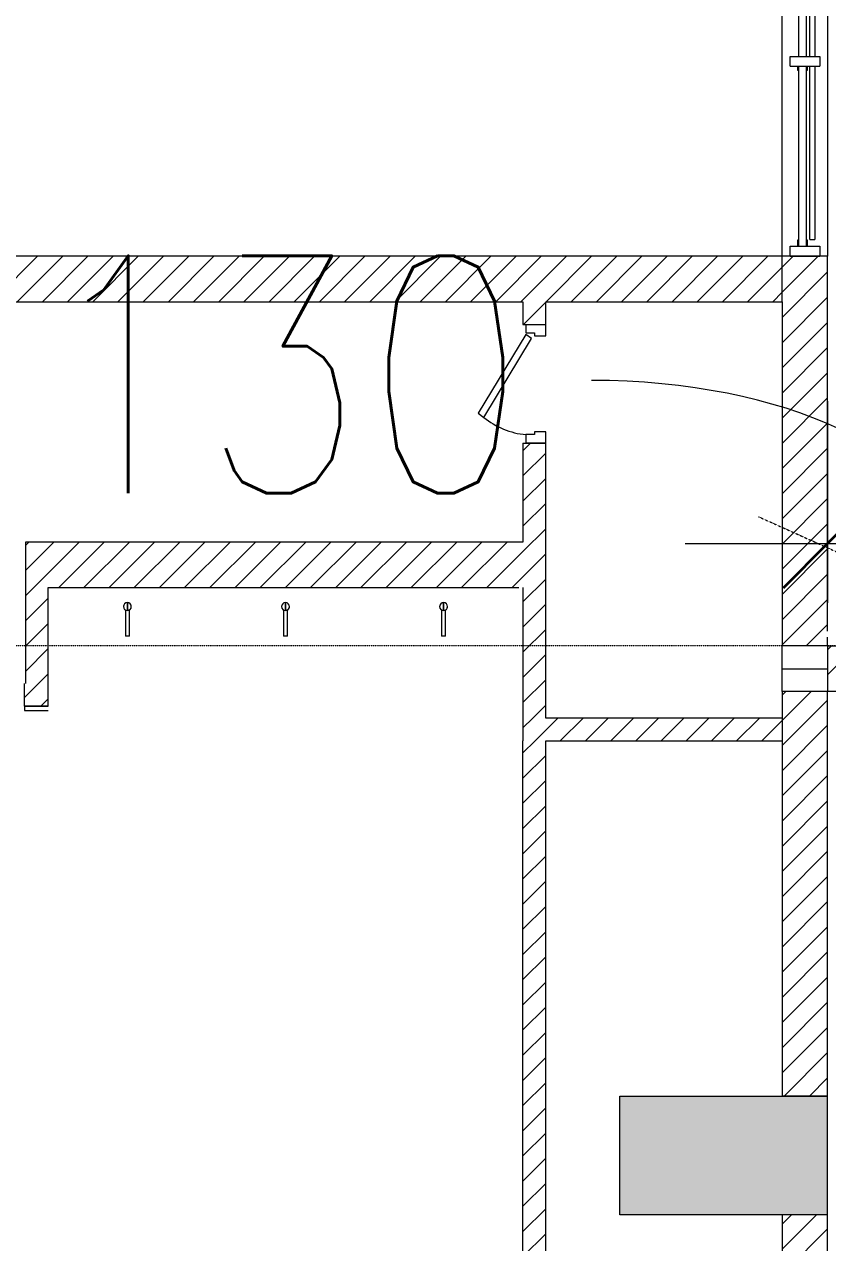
# Model space of a CAD drawing. Header units: millimetres. Extents: x -106145 to 154907, y -84585 to 152038.
# Drawn here: x 117329 to 121389, y 57934 to 64092 of the extents above; entities that cross this region are included whole.
import ezdxf

# ---------------------------------------------------------------- set-up
doc = ezdxf.new("R2010")
doc.units = ezdxf.units.MM
doc.linetypes.add('Cut Out Line _2_', pattern=[2, 1, -1])
for name, color, linetype, lineweight in [('A-ANNO-DIMS', 7, 'Continuous', 9), ('A-ANNO-DIMS-300', 7, 'Continuous', 9), ('A-DOOR', 7, 'Continuous', 5), ('A-DOOR-FRAM', 7, 'Continuous', 9), ('A-FLOR-HRAL', 7, 'Continuous', 5), ('A-GLAZ-CURT', 7, 'Continuous', 5), ('A-GLAZ-CWMG', 7, 'Continuous', 5), ('A-WALL', 7, 'Continuous', 5), ('A-WALL-PATT', 7, 'Continuous', 5), ('P-SANR-FIXT', 7, 'Continuous', 5), ('S-COLS', 7, 'Continuous', 5)]:
    doc.layers.add(name, color=color, linetype=linetype, lineweight=lineweight)
doc.layers.add('A-DETL', color=7, linetype='Continuous', lineweight=5, true_color=0x00a600)
doc.styles.add('RomanS', font='romans__.ttf', dxfattribs={"width": 0.8, "height": 1200})
doc.dimstyles.new('Diagonal_-_4_mm_RomanS_1', dxfattribs={"dimscale": 304.8, "dimtxt": 1219.023462, "dimasz": 1.476378, "dimexe": 0.984252, "dimexo": 0.0625, "dimgap": 0.19685, "dimtad": 1, "dimdec": 0, "dimzin": 0, "dimdsep": 46, "dimtxsty": 'RomanS', "dimblk1": 'OBLIQUE', "dimblk2": 'OBLIQUE', "dimsah": 1, "dimcen": 0.09, "dimdle": 2.362205, "dimazin": 0, "dimtfac": 1, "dimtdec": 4, "dimtix": 1, "dimtmove": 1, "dimatfit": 3, "dimfxl": 2.362205, "dimfxlon": 1, "dimtvp": 1, "dimtolj": 1, "dimtzin": 0, "dimarcsym": 2})
pattern_1 = [(45, (0, 0), (-63.63961, 63.63961), [])]

# ---------------------------------------------------------------- blocks, each defined once
blk = doc.blocks.new('TAPWARE_boiling-chilled_water_unit - HYTP-029-8403409-Site Plan -MAIN')
at = {"layer": 'P-SANR-FIXT', "color": 254, "true_color": 0xdddddd}
for p, q in [((0, 520), (0, 480)), ((0, 480), (0, 520)), ((10, 350), (-10, 350))]:
    blk.add_line(p, q, dxfattribs=at)
for start, end in [(90, 270), (164.65134, 180), (119.65134, 135), (270, 90), (315, 0)]:
    blk.add_arc((0, 500), 20, start, end, dxfattribs=at)
for points in [[(-6.3, 481), (-7.6, 481.4), (-8.8, 482), (-10, 482.7)], [(-10, 482.7), (-10, 473), (-10, 452.5), (-10, 419.4), (-10, 384.9), (-10, 361.6), (-10, 350)], [(10, 350), (10, 361.6), (10, 384.9), (10, 419.4), (10, 452.5), (10, 473), (10, 482.7)]]:
    blk.add_open_spline(points, degree=3, dxfattribs=at)
blk.add_open_spline([(10, 482.7), (8.2, 481.7), (5.6, 480.6), (2.8, 480.2), (2.1, 480.1)], degree=3, knots=[-1, -1, -1, -1, -0.7, -0.6, -0.6, -0.6, -0.6], dxfattribs=at)
blk = doc.blocks.new('Single Panel Flush Door - SHD_0_6-3398559-Site Plan -MAIN')
at = {"layer": 'A-DOOR', "color": 254, "true_color": 0xdddddd}
for p, q in [((-229.1, -14.4), (-250, -42.5)), ((-250, -42.5), (148.7, -283.1)), ((169.6, -255), (-229.1, -14.4)), ((148.7, -283.1), (169.6, -255))]:
    blk.add_line(p, q, dxfattribs=at)
blk.add_arc((-135.4, -5.4), 394.1, 320.69977, 354.59456, dxfattribs=at)
at = {"layer": 'A-DOOR-FRAM', "color": 254, "true_color": 0xdddddd}
for p, q in [((-300, -42.5), (-300, 57.5)), ((-242, 57.5), (-300, 57.5)), ((-257, -42.5), (-257, 0.5)), ((-257, 0.5), (-242, 0.5)), ((-242, 0.5), (-242, 57.5)), ((242, 57.5), (242, 0.5)), ((300, 57.5), (242, 57.5)), ((242, 0.5), (257, 0.5)), ((257, 0.5), (257, -42.5)), ((300, 57.5), (300, -42.5)), ((-300, -42.5), (-257, -42.5)), ((257, -42.5), (300, -42.5))]:
    blk.add_line(p, q, dxfattribs=at)
blk = doc.blocks.new('GLASS BUMP5 - GLASS BUMP-13435025-Site Plan -MAIN')
at = {"layer": 'A-FLOR-HRAL', "color": 254, "true_color": 0xdddddd}
for p, q in [((121237.2, 67550.7), (121237.2, 67505.1)), ((121242.2, 67550.7), (121237.2, 67550.7)), ((121237.2, 67545.7), (121237.2, 67505.1)), ((121242.2, 67545.7), (121237.2, 67545.7)), ((121242.2, 67555.1), (121242.2, 67505.1)), ((121282.2, 67505.1), (121282.2, 67555.1)), ((121287.2, 67550.7), (121282.2, 67550.7)), ((121287.2, 67545.7), (121282.2, 67545.7)), ((121287.2, 67505.1), (121287.2, 67550.7)), ((121287.2, 67505.1), (121287.2, 67545.7)), ((121242.2, 67455.1), (121242.2, 66630.1)), ((121282.2, 66630.1), (121282.2, 67455.1)), ((121237.2, 66636.7), (121237.2, 66630.1)), ((121242.2, 66636.7), (121237.2, 66636.7)), ((121287.2, 66636.7), (121282.2, 66636.7)), ((121287.2, 66630.1), (121287.2, 66636.7)), ((121242.2, 66580.1), (121242.2, 65730.1)), ((121282.2, 65730.1), (121282.2, 66580.1)), ((121237.2, 65677.7), (121242.2, 65677.7)), ((121242.2, 65680.1), (121242.2, 64830.1)), ((121282.2, 64830.1), (121282.2, 65680.1)), ((121282.2, 65677.7), (121287.2, 65677.7)), ((121237.2, 64780.1), (121237.2, 64768.7)), ((121242.2, 64780.1), (121242.2, 63930.1)), ((121282.2, 63930.1), (121282.2, 64780.1)), ((121287.2, 64768.7), (121287.2, 64780.1)), ((121237.2, 64768.7), (121242.2, 64768.7)), ((121282.2, 64768.7), (121287.2, 64768.7)), ((121237.2, 63880.1), (121237.2, 63859.7)), ((121237.2, 63859.7), (121242.2, 63859.7)), ((121242.2, 63880.1), (121242.2, 62970.1)), ((121282.2, 62970.1), (121282.2, 63880.1)), ((121282.2, 63859.7), (121287.2, 63859.7)), ((121287.2, 63859.7), (121287.2, 63880.1)), ((121237.2, 63000.7), (121237.2, 62970.1)), ((121242.2, 63000.7), (121237.2, 63000.7)), ((121287.2, 63000.7), (121282.2, 63000.7)), ((121287.2, 62970.1), (121287.2, 63000.7))]:
    blk.add_line(p, q, dxfattribs=at)
blk = doc.blocks.new('Rectangular Mullion - 50 x 150mm-15568152-Site Plan -MAIN')
at = {"layer": 'A-GLAZ-CWMG', "color": 254, "lineweight": 18, "true_color": 0xdddddd}
for p, q in [((0, 75), (-50, 75)), ((-50, 75), (-50, -75)), ((0, 75), (0, -75)), ((-50, -75), (0, -75))]:
    blk.add_line(p, q, dxfattribs=at)
blk = doc.blocks.new('System Panel - Glazed-15715367-Site Plan -MAIN')
at = {"layer": 'A-GLAZ-CURT', "color": 254, "lineweight": 9, "true_color": 0xdddddd}
for p, q in [((-425, 49.5), (425, 49.5)), ((-425, 24.5), (-425, 49.5)), ((425, 24.5), (-425, 24.5)), ((425, 24.5), (425, 49.5))]:
    blk.add_line(p, q, dxfattribs=at)
blk = doc.blocks.new('System Panel - Glazed-15715652-Site Plan -MAIN')
at = {"layer": 'A-GLAZ-CURT', "color": 254, "lineweight": 9, "true_color": 0xdddddd}
for p, q in [((-437.5, 49.5), (437.5, 49.5)), ((-437.5, 24.5), (-437.5, 49.5)), ((437.5, 24.5), (-437.5, 24.5)), ((437.5, 24.5), (437.5, 49.5))]:
    blk.add_line(p, q, dxfattribs=at)
blk = doc.blocks.new('Rectangular Mullion - 50 x 150mm-15568150-Site Plan -MAIN')
at = {"layer": 'A-GLAZ-CWMG', "color": 254, "lineweight": 18, "true_color": 0xdddddd}
for p, q in [((25, 75), (-25, 75)), ((-25, 75), (-25, -75)), ((25, 75), (25, -75)), ((-25, -75), (25, -75))]:
    blk.add_line(p, q, dxfattribs=at)
blk = doc.blocks.new('MM-HOSPITAL BLOCK-C_2022_11_01_Facade reworking_rvt-1-Site Plan -MAIN')
at = {"layer": 'A-WALL-PATT', "true_color": 0xaaaaaa}
h = blk.add_hatch(dxfattribs=at)
h.set_pattern_fill('FP_10', color=253, style=0, pattern_type=2)
h.set_pattern_definition(pattern_1)
h.paths.add_polyline_path([(121158.7, 62690.1), (121158.7, 62920.1), (114443.7, 62920.1), (114443.7, 62690.1), (121104.7, 62690.1)], flags=0)
h = blk.add_hatch(dxfattribs=at)
h.set_pattern_fill('FP_10', color=253, style=0, pattern_type=2)
h.set_pattern_definition(pattern_1)
h.paths.add_polyline_path([(121388.7, 60950.1), (121388.7, 62920.1), (121158.7, 62920.1), (121158.7, 60950.1), (121351.2, 60950.1)], flags=0)
h = blk.add_hatch(dxfattribs=at)
h.set_pattern_fill('FP_10', color=253, style=0, pattern_type=2)
h.set_pattern_definition(pattern_1)
h.paths.add_polyline_path([(119848.7, 60586), (119963.7, 60586), (119963.7, 61975.1), (119848.7, 61975.1), (119848.7, 61245.1)], flags=0)
h.paths.add_polyline_path([(119848.7, 62575.1), (119963.7, 62575.1), (119963.7, 62690.1), (119848.7, 62690.1), (119848.7, 62669.1)], flags=0)
h = blk.add_hatch(dxfattribs=at)
h.set_pattern_fill('FP_10', color=253, style=0, pattern_type=2)
h.set_pattern_definition(pattern_1)
h.paths.add_polyline_path([(117333.7, 60760.1), (117448.7, 60760.1), (117448.7, 61475.1), (117333.7, 61475.1)], flags=0)
h = blk.add_hatch(dxfattribs=at)
h.set_pattern_fill('FP_10', color=253, style=0, pattern_type=2)
h.set_pattern_definition(pattern_1)
h.paths.add_polyline_path([(119827.7, 61245.1), (119848.7, 61245.1), (119848.7, 61475.1), (117448.7, 61475.1), (117448.7, 61245.1), (119529.5, 61245.1)], flags=0)
h = blk.add_hatch(dxfattribs=at)
h.set_pattern_fill('FP_10', color=253, style=0, pattern_type=2)
h.set_pattern_definition(pattern_1)
h.paths.add_polyline_path([(121388.7, 60720.1), (122288.7, 60720.1), (122288.7, 60950.1), (121388.7, 60950.1), (121388.7, 60764.9)], flags=0)
h = blk.add_hatch(dxfattribs=at)
h.set_pattern_fill('FP_10', color=253, style=0, pattern_type=2)
h.set_pattern_definition(pattern_1)
h.paths.add_polyline_path([(115653.7, 60645.1), (116578.7, 60645.1), (116578.7, 60760.1), (115653.7, 60760.1)], flags=0)
h.paths.add_polyline_path([(117448.7, 60645.1), (117448.7, 60760.1), (117328.7, 60760.1), (117328.7, 60645.1), (117429.1, 60645.1)], flags=0)
h = blk.add_hatch(dxfattribs=at)
h.set_pattern_fill('FP_10', color=253, style=0, pattern_type=2)
h.set_pattern_definition(pattern_1)
h.paths.add_polyline_path([(121388.7, 58675.1), (121388.7, 60720.1), (121158.7, 60720.1), (121158.7, 58675.1)], flags=0)
h = blk.add_hatch(dxfattribs=at)
h.set_pattern_fill('FP_10', color=253, style=0, pattern_type=2)
h.set_pattern_definition(pattern_1)
h.paths.add_polyline_path([(119848.7, 60471), (121158.7, 60471), (121158.7, 60586), (119848.7, 60586)], flags=0)
h = blk.add_hatch(dxfattribs=at)
h.set_pattern_fill('FP_10', color=253, style=0, pattern_type=2)
h.set_pattern_definition(pattern_1)
h.paths.add_polyline_path([(119963.7, 57595.1), (119963.7, 60471), (119848.7, 60471), (119848.7, 57595.1)], flags=0)
h = blk.add_hatch(dxfattribs=at)
h.set_pattern_fill('FP_10', color=253, style=0, pattern_type=2)
h.set_pattern_definition(pattern_1)
h.paths.add_polyline_path([(121158.7, 57400.1), (121388.7, 57400.1), (121388.7, 58075.1), (121158.7, 58075.1), (121158.7, 57430.1)], flags=0)
at = {"layer": 'S-COLS', "true_color": 0xd4d4d4}
blk.add_hatch(color=254, dxfattribs=at).paths.add_polyline_path([(120338.7, 58075.1), (121388.7, 58075.1), (121388.7, 58675.1), (120338.7, 58675.1)], flags=0)
at = {"layer": 'A-WALL', "color": 254, "true_color": 0xdddddd}
for p, q in [((121158.7, 62920.1), (121158.7, 67555.1)), ((121388.7, 67505.1), (121388.7, 62920.1)), ((121158.7, 62690.1), (121158.7, 62920.1)), ((119848.7, 62669.1), (119848.7, 62575.1)), ((119848.7, 61975.1), (119848.7, 61496.1)), ((117333.7, 61475.1), (117333.7, 60760.1)), ((117469.7, 61245.1), (119827.7, 61245.1)), ((119848.7, 61245.1), (119848.7, 60586)), ((121158.7, 60835.1), (121158.7, 60950.1)), ((121158.7, 60720.1), (121158.7, 60835.1)), ((121158.7, 60835.1), (121388.7, 60835.1))]:
    blk.add_line(p, q, dxfattribs=at)
at = {"layer": 'A-WALL', "color": 254, "lineweight": 18, "true_color": 0xdddddd}
for p, q in [((121158.7, 62920.1), (114443.7, 62920.1)), ((121388.7, 62920.1), (121158.7, 62920.1)), ((121388.7, 61025.1), (121388.7, 62920.1)), ((116573.7, 62690.1), (119848.7, 62690.1)), ((119848.7, 62690.1), (119848.7, 62669.1)), ((119963.7, 62690.1), (121158.7, 62690.1)), ((119963.7, 62575.1), (119963.7, 62690.1)), ((121158.7, 62690.1), (121158.7, 60950.1)), ((119848.7, 62575.1), (119963.7, 62575.1)), ((119848.7, 61975.1), (119963.7, 61975.1)), ((119963.7, 60586), (119963.7, 61975.1)), ((117448.7, 61475.1), (117333.7, 61475.1)), ((119848.7, 61475.1), (117448.7, 61475.1)), ((119848.7, 61496.1), (119848.7, 61475.1)), ((117448.7, 60760.1), (117448.7, 61245.1)), ((117448.7, 61245.1), (117469.7, 61245.1)), ((121388.7, 60950.1), (121388.7, 60995.1)), ((121388.7, 60950.1), (121158.7, 60950.1)), ((121388.7, 60950.1), (121388.7, 60720.1)), ((117328.7, 60645.1), (117328.7, 60760.1)), ((117448.7, 60645.1), (117448.7, 60760.1)), ((121158.7, 60720.1), (121158.7, 58675.1)), ((121388.7, 60720.1), (121158.7, 60720.1)), ((121388.7, 58675.1), (121388.7, 60720.1)), ((117328.7, 60645.1), (117448.7, 60645.1)), ((117448.7, 60645.1), (117328.7, 60645.1)), ((117328.7, 60645.1), (117328.7, 60624.1)), ((117328.7, 60624.1), (117448.7, 60624.1)), ((119848.7, 60586), (119848.7, 60471)), ((121158.7, 60586), (119963.7, 60586)), ((121158.7, 60586), (121158.7, 60471)), ((119848.7, 57595.1), (119848.7, 60471)), ((119963.7, 60471), (121158.7, 60471)), ((119963.7, 57595.1), (119963.7, 60471)), ((121388.7, 58675.1), (121158.7, 58675.1)), ((121158.7, 58075.1), (121158.7, 57595.1)), ((121388.7, 58075.1), (121158.7, 58075.1)), ((121388.7, 57705.1), (121388.7, 58075.1))]:
    blk.add_line(p, q, dxfattribs=at)
at = {"layer": 'A-WALL', "color": 253, "lineweight": 18, "true_color": 0xaaaaaa}
for p, q in [((121388.7, 60950.1), (122288.7, 60950.1)), ((122288.7, 60720.1), (121388.7, 60720.1))]:
    blk.add_line(p, q, dxfattribs=at)
at = {"layer": 'S-COLS', "color": 254, "true_color": 0xdddddd}
for p, q in [((120338.7, 58075.1), (120338.7, 58675.1)), ((120338.7, 58675.1), (121388.7, 58675.1)), ((121388.7, 58075.1), (121388.7, 58675.1)), ((121388.7, 58075.1), (120338.7, 58075.1))]:
    blk.add_line(p, q, dxfattribs=at)
at = {"color": 253, "lineweight": 5, "true_color": 0xaaaaaa}
for name, p in [('GLASS BUMP5 - GLASS BUMP-13435025-Site Plan -MAIN', (0, 0)), ('TAPWARE_boiling-chilled_water_unit - HYTP-029-8403409-Site Plan -MAIN', (117849.3, 60649.1)), ('TAPWARE_boiling-chilled_water_unit - HYTP-029-8403409-Site Plan -MAIN', (118648.7, 60649.1)), ('TAPWARE_boiling-chilled_water_unit - HYTP-029-8403409-Site Plan -MAIN', (119447.7, 60649.1))]:
    blk.add_blockref(name, p, dxfattribs=at)
at = {"color": 253, "lineweight": 5, "true_color": 0xaaaaaa, "rotation": 270}
for name, p in [('System Panel - Glazed-15715367-Site Plan -MAIN', (121273.7, 64355.1)), ('System Panel - Glazed-15715652-Site Plan -MAIN', (121273.7, 63442.6)), ('Single Panel Flush Door - SHD_0_6-3398559-Site Plan -MAIN', (119906.2, 62275.1))]:
    blk.add_blockref(name, p, dxfattribs=at)
at = {"color": 253, "lineweight": 5, "true_color": 0xaaaaaa, "extrusion": (0, 0, -1), "rotation": 270}
for name, p in [('Rectangular Mullion - 50 x 150mm-15568150-Site Plan -MAIN', (-121273.7, 63905.1)), ('Rectangular Mullion - 50 x 150mm-15568152-Site Plan -MAIN', (-121273.7, 62920.1))]:
    blk.add_blockref(name, p, dxfattribs=at)
blk = doc.blocks.new('DIMBLOCK17-Site Plan -MAIN')
at = {"layer": 'A-ANNO-DIMS-300', "transparency": 16777216}
for p, q in [((121388.7, 62187.9), (121388.7, 61167.9)), ((121388.7, 61467.9), (121388.7, 62187.9)), ((122518.7, 62187.9), (122518.7, 61167.9)), ((122518.7, 61467.9), (122518.7, 62187.9)), ((120668.7, 61467.9), (123238.7, 61467.9))]:
    blk.add_line(p, q, dxfattribs=at)
at = {"layer": 'A-ANNO-DIMS-300', "lineweight": 35, "transparency": 16777216}
for p, q in [((121388.7, 61467.9), (121613.7, 61692.9)), ((122518.7, 61467.9), (122743.7, 61692.9)), ((121388.7, 61467.9), (121163.7, 61242.9)), ((122518.7, 61467.9), (122293.7, 61242.9))]:
    blk.add_line(p, q, dxfattribs=at)
at = {"layer": 'A-ANNO-DIMS-300', "transparency": 16777216}
blk.add_ellipse((120196, 61467.9), major_axis=(1757.7, 0), ratio=0.468876, start_param=0, end_param=1.570796, dxfattribs=at)
at = {"layer": 'A-ANNO-DIMS-300', "color": 0, "transparency": 16777216, "insert": (116578.3, 62921.9), "char_height": 1200, "width": 4341.296, "attachment_point": 1, "line_spacing_factor": 0.983083, "style": 'RomanS'}
blk.add_mtext('1130', dxfattribs=at)
blk = doc.blocks.new('_Oblique')
at = {"color": 0, "linetype": 'ByBlock', "lineweight": -2}
blk.add_line((-0.5, -0.5), (0.5, 0.5), dxfattribs=at)

msp = doc.modelspace()

# ---------------------------------------------------------------- linework, layer by layer
at = {"layer": 'A-DETL', "color": 8, "linetype": 'Cut Out Line _2_', "true_color": 0x808080}
for p, q in [((121040.09, 61602.89), (124688.75, 59963.59)), ((121998.75, 60950.05), (115048.75, 60950.05))]:
    msp.add_line(p, q, dxfattribs=at)

# ---------------------------------------------------------------- block references
at = {"lineweight": 5}
msp.add_blockref('MM-HOSPITAL BLOCK-C_2022_11_01_Facade reworking_rvt-1-Site Plan -MAIN', (0, 0), dxfattribs=at)

# ---------------------------------------------------------------- dimensions: what is measured, and where the dimension line sits
at = {"layer": 'A-ANNO-DIMS'}
dim = msp.add_linear_dim(base=(122518.75, 61467.92), p1=(121388.75, 62187.92), p2=(122518.75, 62187.92), dimstyle='Diagonal_-_4_mm_RomanS_1', override={"dimpost": '<>', "dimfxl": 1130}, dxfattribs=at)
dim.commit()
dim.dimension.update_dxf_attribs({"geometry": 'DIMBLOCK17-Site Plan -MAIN', "text_midpoint": (118748.94, 62121.88), "dimtype": 160})

doc.saveas('drawing.dxf')
